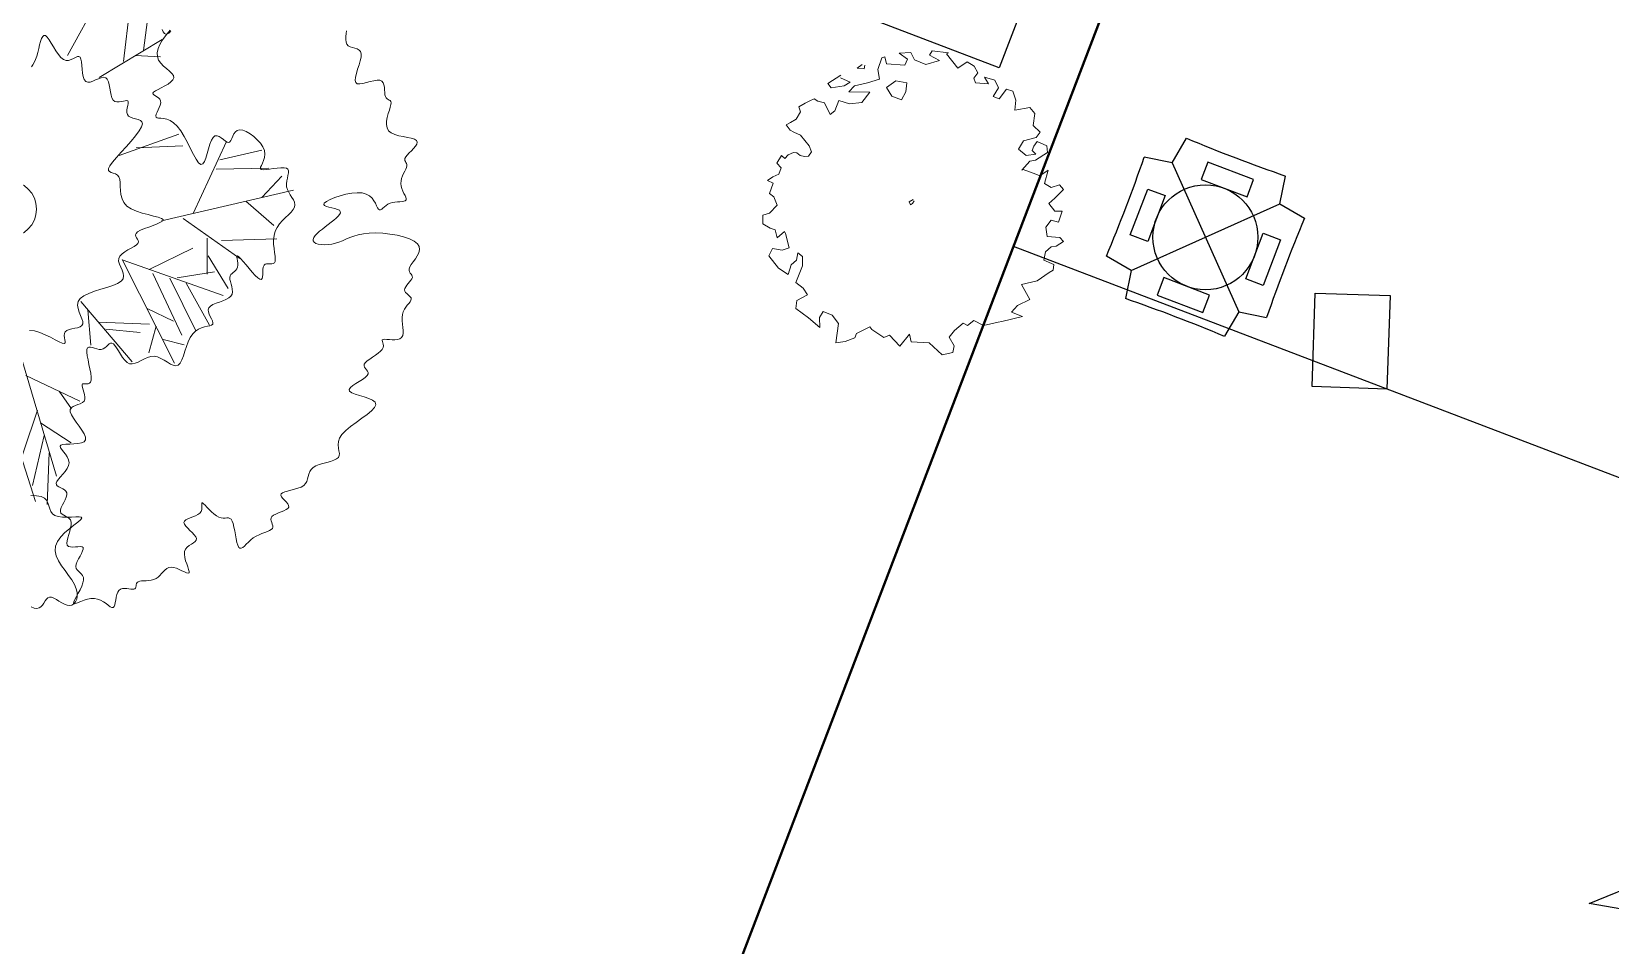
# Model space of a CAD drawing. Extents: x 2080 to 102394, y 2071 to 93424.
# Drawn here: x 77972.2 to 78464.5, y 80693.3 to 80978.1 of the extents above; entities that cross this region are included whole.
import ezdxf

# ---------------------------------------------------------------- set-up
doc = ezdxf.new("R2010")
doc.units = 0
doc.header["$LTSCALE"] = 20
doc.header["$MEASUREMENT"] = 0
doc.linetypes.add('ACAD_ISO02W100', pattern=[15, 12, -3])
doc.linetypes.add('HIDDEN', pattern=[0.375, 0.25, -0.125])
for name, color, linetype, lineweight in [('casuanut tree', 100, 'Continuous', 5), ('fence', 13, 'FENCELINE2', 40), ('Mango tree', 96, 'Continuous', 5), ('sappotta', 114, 'Continuous', 5)]:
    doc.layers.add(name, color=color, linetype=linetype, lineweight=lineweight)
doc.layers.add('correct', color=230, linetype='Continuous', plot=False)
for name, color, linetype in [('ELEC', 11, 'Continuous'), ('PLUMBING', 6, 'Continuous'), ('proposed tree', 3, 'Continuous'), ('road', 2, 'Continuous'), ('wall', 13, 'Continuous')]:
    doc.layers.add(name, color=color, linetype=linetype)
doc.linetypes.add('FENCELINE2', pattern='A,0.25,-0.1,[132,ltypeshp.shx,S=0.1,R=0,X=-0.1,Y=0],-0.1,1', length=1.45)

# ---------------------------------------------------------------- blocks, each defined once
blk = doc.blocks.new('NEEM')
at = {"layer": 'sappotta', "linetype": 'Continuous'}
for p, q in [((-0.213, 1.092), (-0.242, 1.007)), ((-0.191, 1.099), (-0.213, 1.092)), ((-0.177, 1.048), (-0.191, 1.099)), ((0.003, 1.132), (-0.083, 1.127)), ((-0.083, 1.127), (-0.023, 1.083)), ((-0.023, 1.083), (-0.043, 1.039)), ((0.03, 1.077), (0.003, 1.132)), ((0.114, 1.043), (0.03, 1.077)), ((0.216, 1.072), (0.114, 1.043)), ((0.162, 1.144), (0.142, 1.112)), ((0.142, 1.112), (0.216, 1.072)), ((0.283, 1.13), (0.162, 1.144)), ((0.267, 1.123), (0.283, 1.13)), ((0.351, 1.016), (0.267, 1.123)), ((0.421, 1.063), (0.351, 1.016)), ((0.473, 1.03), (0.421, 1.063)), ((-0.517, 0.963), (-0.614, 0.901)), ((-0.521, 0.945), (-0.521, 0.945)), ((-0.449, 0.913), (-0.521, 0.945)), ((-0.359, 1.043), (-0.396, 1.016)), ((-0.396, 1.016), (-0.345, 1.011)), ((-0.345, 1.011), (-0.34, 1.039)), ((-0.242, 1.007), (-0.23, 0.935)), ((-0.043, 1.039), (-0.177, 1.048)), ((0.472, 0.942), (0.501, 0.982)), ((0.483, 0.908), (0.472, 0.942)), ((0.501, 0.982), (0.473, 1.03)), ((0.551, 0.95), (0.581, 0.9)), ((0.627, 0.928), (0.551, 0.95)), ((-0.614, 0.901), (-0.589, 0.87)), ((-0.589, 0.87), (-0.494, 0.884)), ((-0.494, 0.884), (-0.449, 0.913)), ((-0.415, 0.884), (-0.459, 0.839)), ((-0.459, 0.839), (-0.303, 0.837)), ((-0.32, 0.906), (-0.415, 0.884)), ((-0.303, 0.837), (-0.361, 0.762)), ((-0.23, 0.935), (-0.32, 0.906)), ((-0.108, 0.922), (-0.177, 0.872)), ((-0.177, 0.872), (-0.139, 0.809)), ((-0.027, 0.908), (-0.108, 0.922)), ((-0.067, 0.78), (-0.034, 0.839)), ((-0.034, 0.839), (-0.027, 0.908)), ((0.581, 0.9), (0.483, 0.908)), ((0.616, 0.806), (0.654, 0.87)), ((0.654, 0.87), (0.627, 0.928)), ((0.715, 0.86), (0.66, 0.788)), ((0.762, 0.844), (0.715, 0.86)), ((0.783, 0.779), (0.762, 0.844)), ((-0.783, 0.757), (-0.83, 0.729)), ((-0.83, 0.729), (-0.826, 0.714)), ((-0.826, 0.714), (-0.818, 0.692)), ((-0.749, 0.774), (-0.783, 0.757)), ((-0.717, 0.789), (-0.749, 0.774)), ((-0.689, 0.772), (-0.717, 0.789)), ((-0.638, 0.758), (-0.689, 0.772)), ((-0.598, 0.672), (-0.638, 0.758)), ((-0.533, 0.776), (-0.562, 0.699)), ((-0.452, 0.75), (-0.533, 0.776)), ((-0.361, 0.762), (-0.452, 0.75)), ((-0.139, 0.809), (-0.067, 0.78)), ((0.66, 0.788), (0.616, 0.806)), ((0.776, 0.704), (0.783, 0.779)), ((0.888, 0.723), (0.776, 0.704)), ((0.924, 0.679), (0.888, 0.723)), ((-0.892, 0.613), (-0.923, 0.594)), ((-0.923, 0.594), (-0.895, 0.555)), ((-0.85, 0.638), (-0.892, 0.613)), ((-0.818, 0.692), (-0.85, 0.638)), ((-0.562, 0.699), (-0.598, 0.672)), ((0.913, 0.591), (0.924, 0.679)), ((0.964, 0.541), (0.913, 0.591)), ((-0.895, 0.555), (-0.868, 0.54)), ((-0.868, 0.54), (-0.818, 0.517)), ((-0.818, 0.517), (-0.752, 0.44)), ((0.804, 0.415), (0.84, 0.475)), ((0.84, 0.475), (0.934, 0.5)), ((0.942, 0.471), (0.917, 0.437)), ((0.934, 0.5), (0.964, 0.541)), ((1.014, 0.439), (0.942, 0.471)), ((-0.96, 0.366), (-0.994, 0.31)), ((-0.935, 0.345), (-0.96, 0.366)), ((-0.908, 0.372), (-0.935, 0.345)), ((-0.87, 0.389), (-0.908, 0.372)), ((-0.846, 0.386), (-0.87, 0.389)), ((-0.821, 0.367), (-0.846, 0.386)), ((-0.788, 0.359), (-0.821, 0.367)), ((-0.757, 0.361), (-0.788, 0.359)), ((-0.735, 0.394), (-0.757, 0.361)), ((-0.752, 0.44), (-0.735, 0.394)), ((0.86, 0.367), (0.804, 0.415)), ((0.933, 0.378), (0.86, 0.367)), ((0.917, 0.437), (0.904, 0.404)), ((0.904, 0.404), (0.933, 0.378)), ((0.93, 0.332), (1.018, 0.389)), ((1.018, 0.389), (1.014, 0.439)), ((-0.994, 0.31), (-0.961, 0.275)), ((-0.961, 0.275), (-0.978, 0.229)), ((0.829, 0.259), (0.888, 0.326)), ((0.838, 0.262), (0.829, 0.259)), ((0.931, 0.228), (0.838, 0.262)), ((0.888, 0.326), (0.93, 0.332)), ((1.025, 0.259), (0.962, 0.217)), ((0.996, 0.16), (1.025, 0.259)), ((-1.023, 0.208), (-1.062, 0.182)), ((-1.062, 0.182), (-1.02, 0.162)), ((-1.02, 0.162), (-1.049, 0.084)), ((-0.978, 0.229), (-1.023, 0.208)), ((0.962, 0.217), (0.931, 0.228)), ((1.046, 0.129), (0.996, 0.16)), ((1.109, 0.149), (1.046, 0.129)), ((1.137, 0.114), (1.109, 0.149)), ((-1.049, 0.084), (-1.017, 0.059)), ((-1.017, 0.059), (-0.991, -0.002)), ((0.02, 0.041), (-0.009, 0.024)), ((-0.009, 0.024), (0, 0)), ((0, 0), (0.014, 0.011)), ((0.014, 0.011), (0.027, 0.031)), ((1.029, 0.011), (1.074, 0.049)), ((1.074, -0.047), (1.029, 0.011)), ((1.074, 0.049), (1.137, 0.114)), ((-1.097, -0.077), (-1.098, -0.14)), ((-1.048, -0.062), (-1.097, -0.077)), ((-0.991, -0.002), (-1.048, -0.062)), ((1.007, -0.166), (1.046, -0.114)), ((1.046, -0.114), (1.1, -0.129)), ((1.129, -0.047), (1.074, -0.047)), ((1.1, -0.129), (1.129, -0.047)), ((-1.098, -0.14), (-1.044, -0.173)), ((-1.044, -0.173), (-1.007, -0.185)), ((-1.007, -0.185), (-0.992, -0.244)), ((-0.992, -0.244), (-0.937, -0.198)), ((-0.937, -0.198), (-0.93, -0.213)), ((-0.93, -0.213), (-0.902, -0.318)), ((1.016, -0.234), (1.007, -0.166)), ((1.11, -0.243), (1.016, -0.234)), ((-1.025, -0.325), (-1.052, -0.378)), ((-0.953, -0.336), (-1.025, -0.325)), ((-0.902, -0.318), (-0.953, -0.336)), ((0.992, -0.411), (1.004, -0.349)), ((1.004, -0.349), (1.045, -0.311)), ((1.045, -0.311), (1.083, -0.306)), ((1.083, -0.306), (1.137, -0.273)), ((1.137, -0.273), (1.11, -0.243)), ((-1.052, -0.378), (-0.982, -0.471)), ((-0.91, -0.516), (-0.888, -0.446)), ((-0.888, -0.446), (-0.848, -0.411)), ((-0.803, -0.452), (-0.853, -0.576)), ((-0.848, -0.411), (-0.837, -0.355)), ((-0.837, -0.355), (-0.803, -0.383)), ((-0.803, -0.383), (-0.803, -0.452)), ((1.066, -0.443), (0.992, -0.411)), ((1.061, -0.484), (1.066, -0.443)), ((-0.982, -0.471), (-0.91, -0.516)), ((-0.853, -0.576), (-0.797, -0.619)), ((0.826, -0.591), (0.943, -0.565)), ((0.943, -0.565), (1.032, -0.503)), ((1.032, -0.503), (1.061, -0.484)), ((-0.766, -0.668), (-0.844, -0.71)), ((-0.797, -0.619), (-0.766, -0.668)), ((0.797, -0.747), (0.887, -0.704)), ((0.887, -0.704), (0.826, -0.591)), ((-0.844, -0.71), (-0.852, -0.77)), ((-0.852, -0.77), (-0.758, -0.838)), ((-0.676, -0.836), (-0.649, -0.791)), ((-0.649, -0.791), (-0.582, -0.82)), ((-0.582, -0.82), (-0.534, -0.881)), ((0.751, -0.797), (0.797, -0.747)), ((0.834, -0.828), (0.751, -0.797)), ((-0.758, -0.838), (-0.675, -0.912)), ((-0.675, -0.912), (-0.676, -0.836)), ((-0.534, -0.881), (-0.554, -1.025)), ((-0.401, -0.955), (-0.302, -0.907)), ((-0.302, -0.907), (-0.286, -0.926)), ((-0.286, -0.926), (-0.197, -0.986)), ((0.287, -0.982), (0.327, -0.932)), ((0.327, -0.932), (0.391, -0.879)), ((0.391, -0.879), (0.423, -0.897)), ((0.423, -0.897), (0.47, -0.86)), ((0.47, -0.86), (0.543, -0.896)), ((0.543, -0.896), (0.652, -0.871)), ((0.652, -0.871), (0.68, -0.867)), ((0.68, -0.867), (0.834, -0.828)), ((-0.554, -1.025), (-0.486, -1.015)), ((-0.486, -1.015), (-0.413, -0.988)), ((-0.413, -0.988), (-0.401, -0.955)), ((-0.197, -0.986), (-0.157, -0.969)), ((-0.157, -0.969), (-0.078, -1.049)), ((-0.078, -1.049), (-0.006, -0.96)), ((-0.006, -0.96), (0.006, -1.017)), ((0.006, -1.017), (0.139, -1.026)), ((0.139, -1.026), (0.236, -1.115)), ((0.324, -1.046), (0.287, -0.982)), ((0.314, -1.096), (0.324, -1.046)), ((0.236, -1.115), (0.314, -1.096))]:
    blk.add_line(p, q, dxfattribs=at)
blk = doc.blocks.new('A$C0D9D42C5')
at = {"color": 3, "linetype": 'Continuous'}
for p, q in [((-42.36, -154.91), (-31, -176.78)), ((-31, -176.78), (-49.71, -165.78))]:
    blk.add_line(p, q, dxfattribs=at)
blk = doc.blocks.new('tr')
at = {"layer": 'casuanut tree'}
for p, q in [((0.2285, 0.3375), (0.4338, 0.5671)), ((0.3614, 0.2918), (0.4065, 0.4173)), ((0.4163, 0.3075), (0.4496, 0.3977)), ((0.2928, 0.2663), (0.4673, 0.3232)), ((0.3928, 0.2996), (0.4535, 0.282)), ((0.298, 0.0656), (0.455, 0.0838)), ((0.3433, 0.0747), (0.458, 0.0536)), ((0.445, -0.1163), (0.5666, 0.0392)), ((0.526, -0.0217), (0.6544, -0.0487)), ((0.5395, -0.0014), (0.6476, -0.0014)), ((0.6206, -0.1163), (0.6814, -0.0758)), ((0.3639, -0.1163), (0.7017, -0.1163)), ((0.5801, -0.1163), (0.6341, -0.1907)), ((0.4179, -0.1231), (0.5328, -0.2516)), ((0.2467, -0.1881), (0.3161, -0.4691)), ((0.249, -0.1907), (0.472, -0.3327)), ((0.4652, -0.1839), (0.445, -0.2718)), ((0.307, -0.2274), (0.4248, -0.2002)), ((0.458, -0.2274), (0.4882, -0.318)), ((0.499, -0.1975), (0.6341, -0.2245)), ((0.1229, -0.2667), (0.2134, -0.4419)), ((0.3131, -0.2395), (0.3493, -0.4056)), ((0.3523, -0.2606), (0.3855, -0.4026)), ((0.3704, -0.2637), (0.464, -0.2697)), ((0.135, -0.2908), (0.1229, -0.3785)), ((0.3885, -0.2818), (0.4218, -0.3966)), ((-0.0552, -0.3331), (-0.0341, -0.6775)), ((0.1531, -0.3271), (0.2768, -0.3603)), ((0.1682, -0.3482), (0.2497, -0.3754)), ((0.2799, -0.3211), (0.3372, -0.3664)), ((0.2919, -0.3694), (0.2587, -0.4298)), ((-0.0526, -0.416), (0.0645, -0.5084)), ((0.301, -0.4056), (0.3493, -0.4298)), ((0.0195, -0.4723), (0.0397, -0.5219)), ((-0.0436, -0.5061), (-0.1585, -0.6932)), ((-0.1179, -0.5039), (-0.0999, -0.727)), ((-0.0432, -0.5386), (0.0202, -0.605)), ((-0.0413, -0.5715), (-0.0976, -0.6865))]:
    blk.add_line(p, q, dxfattribs=at)
at = {"layer": 'casuanut tree', "color": 2}
blk.add_line((-0.0391, -0.6166), (-0.0729, -0.7406), dxfattribs=at)
at = {"layer": 'casuanut tree'}
for points in [[(0.4731, 0.3477), (0.4744, 0.3412), (0.4765, 0.3367), (0.4795, 0.3344), (0.4831, 0.3342), (0.4868, 0.3353), (0.4903, 0.3372), (0.493, 0.3393)], [(0.4922, 0.3412), (0.4877, 0.3385), (0.4814, 0.3339), (0.474, 0.3279), (0.4662, 0.3206), (0.4588, 0.3123), (0.4525, 0.3034), (0.448, 0.2942), (0.4461, 0.2848), (0.4472, 0.2756), (0.4506, 0.2668), (0.4557, 0.2582), (0.4614, 0.2502), (0.467, 0.2426), (0.4716, 0.2357), (0.4743, 0.2294), (0.4742, 0.224), (0.4709, 0.2193), (0.4648, 0.2154), (0.4568, 0.212), (0.4476, 0.2092), (0.4382, 0.2067), (0.4294, 0.2045), (0.422, 0.2024), (0.4168, 0.2003), (0.4144, 0.1981), (0.4145, 0.1958), (0.4163, 0.1933), (0.4192, 0.1904), (0.4226, 0.1873), (0.4258, 0.1838), (0.4282, 0.1799), (0.4292, 0.1755), (0.4282, 0.1706), (0.4257, 0.1654), (0.4222, 0.1601), (0.4182, 0.1548), (0.4144, 0.1498), (0.4111, 0.1452), (0.4092, 0.1414), (0.4089, 0.1383), (0.4109, 0.1362), (0.4147, 0.1346), (0.4201, 0.133), (0.4265, 0.1307), (0.4337, 0.1273), (0.4411, 0.1222), (0.4484, 0.1148), (0.4551, 0.1045), (0.461, 0.0912), (0.4661, 0.0756), (0.4706, 0.0589), (0.4748, 0.0423), (0.4787, 0.0268), (0.4826, 0.0136), (0.4867, 0.0038), (0.4911, -0.0014), (0.496, -0.0013), (0.5013, 0.0033), (0.507, 0.0112), (0.5128, 0.0211), (0.5187, 0.0319), (0.5247, 0.0423), (0.5305, 0.0512), (0.5362, 0.0572), (0.5415, 0.0596), (0.5465, 0.0588), (0.5513, 0.0557), (0.5557, 0.0511), (0.5599, 0.046), (0.5639, 0.0412), (0.5676, 0.0375), (0.5711, 0.0358), (0.5744, 0.0367), (0.5776, 0.0397), (0.581, 0.044), (0.5846, 0.049), (0.5886, 0.0539), (0.5932, 0.058), (0.5986, 0.0604), (0.6048, 0.0606), (0.612, 0.0579), (0.6199, 0.0526), (0.6278, 0.0453), (0.6354, 0.0365), (0.6422, 0.0267), (0.6478, 0.0164), (0.6516, 0.0061), (0.6533, -0.0037), (0.6525, -0.0124), (0.6498, -0.0202), (0.646, -0.027), (0.6417, -0.0328), (0.6378, -0.0378), (0.6349, -0.0418), (0.6338, -0.0451), (0.6352, -0.0476), (0.6397, -0.0494), (0.6467, -0.0506), (0.6553, -0.0516), (0.6649, -0.0524), (0.6747, -0.0533), (0.6839, -0.0546), (0.6916, -0.0563), (0.6972, -0.0589), (0.7, -0.0623), (0.7005, -0.0665), (0.6992, -0.0715), (0.6967, -0.0772), (0.6937, -0.0833), (0.6907, -0.0899), (0.6883, -0.0968), (0.687, -0.1039), (0.6874, -0.1112), (0.6891, -0.1184), (0.6914, -0.1256), (0.6939, -0.1327), (0.6961, -0.1395), (0.6973, -0.1461), (0.6971, -0.1523), (0.6949, -0.158), (0.6904, -0.1633), (0.6838, -0.1683), (0.6759, -0.1732), (0.6671, -0.1783), (0.6579, -0.1838), (0.649, -0.19), (0.6409, -0.1971), (0.6341, -0.2054), (0.6291, -0.2148), (0.6256, -0.2252), (0.6233, -0.236), (0.6219, -0.2466), (0.6209, -0.2567), (0.62, -0.2657), (0.6189, -0.2732), (0.6172, -0.2786), (0.6147, -0.2817), (0.6114, -0.2828), (0.6076, -0.2825), (0.6034, -0.2816), (0.5992, -0.2804), (0.5951, -0.2797), (0.5912, -0.28), (0.588, -0.282), (0.5853, -0.2859), (0.5832, -0.2913), (0.5815, -0.2975), (0.5798, -0.3037), (0.578, -0.3091), (0.5759, -0.313), (0.5733, -0.3148), (0.5699, -0.3135), (0.5657, -0.3089), (0.5608, -0.3014), (0.5555, -0.292), (0.55, -0.2816), (0.5446, -0.271), (0.5395, -0.2611), (0.5351, -0.2528), (0.5317, -0.247), (0.5292, -0.2444), (0.5277, -0.2446), (0.5268, -0.247), (0.5263, -0.251), (0.5259, -0.2561), (0.5253, -0.2616), (0.5243, -0.2671), (0.5226, -0.2718), (0.5201, -0.2755), (0.5169, -0.2782), (0.5132, -0.2802), (0.5094, -0.282), (0.5057, -0.2837), (0.5024, -0.2858), (0.4997, -0.2885), (0.4979, -0.2921), (0.4971, -0.2969), (0.4971, -0.3027), (0.4975, -0.309), (0.4977, -0.3156), (0.4975, -0.3222), (0.4965, -0.3284), (0.4941, -0.3339), (0.49, -0.3383), (0.484, -0.3415), (0.4764, -0.3436), (0.4678, -0.3451), (0.4589, -0.3462), (0.4501, -0.3473), (0.442, -0.3488), (0.4352, -0.3509), (0.4303, -0.3541), (0.4276, -0.3585), (0.4268, -0.3639), (0.4274, -0.37), (0.4286, -0.3762), (0.4301, -0.3823), (0.4313, -0.3879), (0.4315, -0.3925), (0.4303, -0.3958), (0.4273, -0.3976), (0.4225, -0.3982), (0.4164, -0.3982), (0.4092, -0.3982), (0.4013, -0.3986), (0.393, -0.4001), (0.3845, -0.4031), (0.3763, -0.4082), (0.3685, -0.4157), (0.3612, -0.4251), (0.3543, -0.4355), (0.3477, -0.4462), (0.3414, -0.4564), (0.3353, -0.4652), (0.3293, -0.472), (0.3234, -0.4758), (0.3174, -0.4762), (0.3114, -0.4737), (0.3053, -0.469), (0.299, -0.463), (0.2924, -0.4564), (0.2855, -0.45), (0.2782, -0.4445), (0.2704, -0.4409), (0.2622, -0.4395), (0.2536, -0.44), (0.2449, -0.4417), (0.2362, -0.444), (0.2278, -0.4461), (0.2199, -0.4475), (0.2127, -0.4475), (0.2063, -0.4454), (0.2008, -0.4407), (0.1963, -0.434), (0.1925, -0.4259), (0.1892, -0.4171), (0.1863, -0.4082), (0.1836, -0.3999), (0.1809, -0.3929), (0.1781, -0.3879), (0.175, -0.3853), (0.1716, -0.3848), (0.1679, -0.3859), (0.1639, -0.3879), (0.1596, -0.3903), (0.1551, -0.3927), (0.1504, -0.3943), (0.1455, -0.3947), (0.1403, -0.3934), (0.1351, -0.3911), (0.13, -0.3881), (0.125, -0.3852), (0.1205, -0.383), (0.1165, -0.3821), (0.1131, -0.3832), (0.1105, -0.3868), (0.1089, -0.3933), (0.1079, -0.4022), (0.1074, -0.4128), (0.1072, -0.4242), (0.1069, -0.4358), (0.1064, -0.4467), (0.1055, -0.4561), (0.1038, -0.4634), (0.1013, -0.4679), (0.098, -0.4701), (0.0944, -0.4706), (0.0906, -0.47), (0.0869, -0.4689), (0.0835, -0.468), (0.0808, -0.4678), (0.079, -0.469), (0.0783, -0.4721), (0.0783, -0.4767), (0.0788, -0.4823), (0.0793, -0.4886), (0.0795, -0.4951), (0.079, -0.5012), (0.0775, -0.5066), (0.0745, -0.5107), (0.0699, -0.5134), (0.0641, -0.5148), (0.0576, -0.5156), (0.051, -0.5164), (0.0449, -0.5175), (0.0398, -0.5196), (0.0364, -0.5232), (0.0351, -0.5288), (0.0364, -0.5367), (0.0396, -0.5464), (0.044, -0.5574), (0.0488, -0.5688), (0.0532, -0.5799), (0.0565, -0.5902), (0.0578, -0.5989), (0.0565, -0.6054), (0.0519, -0.6091), (0.0448, -0.6104), (0.0358, -0.6101), (0.0258, -0.6086), (0.0158, -0.6067), (0.0065, -0.6049), (-0.0013, -0.6039), (-0.0066, -0.6043), (-0.0088, -0.6065), (-0.0086, -0.6104), (-0.0066, -0.6157), (-0.0036, -0.622), (-0.0003, -0.6291), (0.0025, -0.6366), (0.004, -0.6442), (0.0036, -0.6516), (0.0006, -0.6585), (-0.0044, -0.6649), (-0.0107, -0.6709), (-0.0178, -0.6764), (-0.0249, -0.6814), (-0.0313, -0.6861), (-0.0363, -0.6904), (-0.0392, -0.6944), (-0.0396, -0.6981), (-0.0379, -0.7015), (-0.0348, -0.7049), (-0.0308, -0.7082), (-0.0265, -0.7117), (-0.0227, -0.7153), (-0.02, -0.7193), (-0.0189, -0.7237), (-0.02, -0.7286), (-0.0228, -0.7339), (-0.0268, -0.7394), (-0.0315, -0.745), (-0.0361, -0.7505), (-0.0403, -0.7559), (-0.0434, -0.7609), (-0.0448, -0.7654), (-0.0442, -0.7693), (-0.042, -0.7729), (-0.0386, -0.7762), (-0.0347, -0.7795), (-0.0308, -0.783), (-0.0274, -0.7869), (-0.0252, -0.7915), (-0.0246, -0.7969), (-0.026, -0.8033), (-0.029, -0.8105), (-0.0331, -0.818), (-0.0375, -0.8257), (-0.0417, -0.8331), (-0.0451, -0.84), (-0.0471, -0.8461), (-0.0471, -0.851), (-0.0446, -0.8546), (-0.0402, -0.857), (-0.0344, -0.8585), (-0.0281, -0.8596), (-0.0218, -0.8606), (-0.0162, -0.8616), (-0.012, -0.8632), (-0.0099, -0.8657), (-0.0104, -0.8692), (-0.0129, -0.8736), (-0.017, -0.8788), (-0.0219, -0.8844), (-0.0271, -0.8903), (-0.0319, -0.8963), (-0.0358, -0.902), (-0.0381, -0.9074), (-0.0383, -0.9122), (-0.037, -0.9165), (-0.0345, -0.9206), (-0.0316, -0.9247), (-0.0288, -0.9289), (-0.0267, -0.9335), (-0.0258, -0.9387), (-0.0268, -0.9446), (-0.03, -0.9513), (-0.035, -0.9587), (-0.041, -0.9662), (-0.0475, -0.9737), (-0.0537, -0.9807), (-0.059, -0.9869), (-0.0626, -0.9918), (-0.064, -0.9953), (-0.0626, -0.9969), (-0.0587, -0.9972), (-0.0529, -0.9965), (-0.0455, -0.9953), (-0.0372, -0.9941), (-0.0283, -0.9934), (-0.0195, -0.9936), (-0.0111, -0.9953), (-0.0035, -0.9987), (0.0032, -1.0034), (0.0091, -1.0089), (0.0143, -1.0146), (0.0188, -1.0199), (0.0228, -1.0243), (0.0264, -1.0271), (0.0295, -1.0279), (0.0323, -1.0263), (0.0349, -1.0226), (0.0375, -1.0174), (0.04, -1.0113), (0.0428, -1.0049), (0.0458, -0.9988), (0.0492, -0.9935), (0.0531, -0.9896), (0.0576, -0.9876), (0.0626, -0.9872), (0.0678, -0.9879), (0.073, -0.9895), (0.078, -0.9914), (0.0827, -0.9933), (0.0869, -0.9947), (0.0903, -0.9953), (0.0928, -0.9947), (0.0946, -0.9931), (0.096, -0.9909), (0.0972, -0.9882), (0.0984, -0.9855), (0.0999, -0.9829), (0.102, -0.9808), (0.1049, -0.9795), (0.1088, -0.9791), (0.1135, -0.9795), (0.119, -0.9804), (0.1249, -0.9815), (0.1312, -0.9824), (0.1375, -0.983), (0.1439, -0.9829), (0.15, -0.9817), (0.1557, -0.9795), (0.1611, -0.9764), (0.1663, -0.9728), (0.1714, -0.9692), (0.1764, -0.966), (0.1816, -0.9635), (0.187, -0.9623), (0.1927, -0.9626), (0.1988, -0.9648), (0.2051, -0.9683), (0.2113, -0.9728), (0.2172, -0.9774), (0.2226, -0.9816), (0.2273, -0.9849), (0.2309, -0.9867), (0.2333, -0.9863), (0.2343, -0.9833), (0.2342, -0.9781), (0.2335, -0.9713), (0.2326, -0.9634), (0.2318, -0.955), (0.2315, -0.9466), (0.2323, -0.9388), (0.2344, -0.9322), (0.2382, -0.927), (0.2432, -0.9232), (0.249, -0.9204), (0.255, -0.9181), (0.2606, -0.916), (0.2654, -0.9138), (0.2689, -0.911), (0.2704, -0.9074), (0.2697, -0.9026), (0.2673, -0.8968), (0.2636, -0.8905), (0.2593, -0.8839), (0.2551, -0.8773), (0.2516, -0.8711), (0.2494, -0.8656), (0.249, -0.8612), (0.2511, -0.858), (0.2551, -0.8559), (0.2607, -0.8545), (0.2672, -0.8536), (0.2742, -0.8527), (0.2812, -0.8517), (0.2876, -0.8501), (0.293, -0.8477), (0.2969, -0.8442), (0.2995, -0.84), (0.3011, -0.8355), (0.3021, -0.8312), (0.3027, -0.8274), (0.3032, -0.8247), (0.304, -0.8234), (0.3053, -0.824), (0.3074, -0.8268), (0.3103, -0.8313), (0.3137, -0.8372), (0.3177, -0.8438), (0.3221, -0.8508), (0.3269, -0.8574), (0.3318, -0.8633), (0.3369, -0.8679), (0.3419, -0.8709), (0.3468, -0.8726), (0.3515, -0.8736), (0.3559, -0.8743), (0.3597, -0.8752), (0.363, -0.877), (0.3655, -0.88), (0.3673, -0.8848), (0.3681, -0.8918), (0.3682, -0.9005), (0.3679, -0.9102), (0.3674, -0.9203), (0.3669, -0.9303), (0.3668, -0.9393), (0.3672, -0.947), (0.3684, -0.9524), (0.3706, -0.9554), (0.3738, -0.956), (0.3779, -0.9548), (0.3827, -0.9523), (0.3884, -0.9489), (0.3947, -0.945), (0.4016, -0.9412), (0.4089, -0.9378), (0.4167, -0.9353), (0.4246, -0.9335), (0.4324, -0.9322), (0.4399, -0.9312), (0.4467, -0.9302), (0.4526, -0.9291), (0.4574, -0.9276), (0.4607, -0.9254), (0.4625, -0.9225), (0.463, -0.9189), (0.4628, -0.9149), (0.4623, -0.9108), (0.4619, -0.9066), (0.4621, -0.9026), (0.4635, -0.899), (0.4664, -0.8961), (0.4711, -0.894), (0.4772, -0.8924), (0.4842, -0.8912), (0.4915, -0.8902), (0.4986, -0.889), (0.5048, -0.8875), (0.5097, -0.8855), (0.5125, -0.8826), (0.513, -0.8787), (0.5117, -0.8741), (0.5092, -0.869), (0.506, -0.8637), (0.503, -0.8585), (0.5008, -0.8537), (0.5, -0.8496), (0.5013, -0.8465), (0.5051, -0.8446), (0.5111, -0.8435), (0.5187, -0.8431), (0.5273, -0.843), (0.5364, -0.8428), (0.5454, -0.8422), (0.5538, -0.841), (0.5609, -0.8386), (0.5664, -0.8351), (0.5706, -0.8304), (0.5739, -0.8251), (0.5768, -0.8195), (0.5798, -0.8138), (0.5833, -0.8085), (0.5877, -0.8039), (0.5936, -0.8003), (0.6012, -0.798), (0.6102, -0.7967), (0.6199, -0.796), (0.6299, -0.7957), (0.6396, -0.7953), (0.6484, -0.7945), (0.6557, -0.7929), (0.6611, -0.7902), (0.6642, -0.7861), (0.6656, -0.7808), (0.666, -0.7745), (0.6663, -0.7674), (0.6674, -0.7597), (0.6698, -0.7518), (0.6746, -0.7439), (0.6825, -0.7361), (0.694, -0.7287), (0.7081, -0.7216), (0.7238, -0.7149), (0.7397, -0.7083), (0.7546, -0.702), (0.7674, -0.6957), (0.7768, -0.6894), (0.7816, -0.6831), (0.781, -0.6768), (0.776, -0.6704), (0.7678, -0.664), (0.7577, -0.6578), (0.7471, -0.6518), (0.7373, -0.6461), (0.7296, -0.6407), (0.7253, -0.6358), (0.7254, -0.6314), (0.7293, -0.6274), (0.736, -0.6238), (0.7445, -0.6205), (0.7538, -0.6172), (0.763, -0.6141), (0.7711, -0.6109), (0.7771, -0.6076), (0.7803, -0.6042), (0.7812, -0.6005), (0.7804, -0.5968), (0.7787, -0.593), (0.7766, -0.5892), (0.7751, -0.5855), (0.7746, -0.5818), (0.776, -0.5783), (0.7797, -0.5751), (0.7853, -0.5719), (0.7924, -0.5689), (0.8002, -0.5658), (0.8082, -0.5627), (0.8159, -0.5595), (0.8226, -0.5561), (0.8278, -0.5524), (0.831, -0.5485), (0.8327, -0.5444), (0.8331, -0.5405), (0.833, -0.5368), (0.8327, -0.5336), (0.8327, -0.531), (0.8335, -0.5294), (0.8357, -0.5288), (0.8394, -0.5293), (0.8446, -0.5307), (0.8508, -0.5326), (0.8575, -0.5345), (0.8644, -0.5361), (0.871, -0.5368), (0.8769, -0.5364), (0.8818, -0.5344), (0.8854, -0.5305), (0.8878, -0.525), (0.8893, -0.5182), (0.8904, -0.5106), (0.8913, -0.5025), (0.8924, -0.4943), (0.894, -0.4864), (0.8965, -0.4792), (0.8999, -0.4729), (0.9042, -0.4676), (0.909, -0.463), (0.9138, -0.459), (0.9183, -0.4556), (0.9223, -0.4524), (0.9252, -0.4494), (0.9269, -0.4465), (0.9269, -0.4435), (0.9257, -0.4404), (0.9237, -0.4372), (0.9212, -0.434), (0.9188, -0.4307), (0.9167, -0.4273), (0.9155, -0.424), (0.9156, -0.4206), (0.9172, -0.4172), (0.9201, -0.4138), (0.9239, -0.4105), (0.9281, -0.4072), (0.9324, -0.404), (0.9363, -0.4008), (0.9395, -0.3977), (0.9415, -0.3947), (0.9421, -0.3917), (0.9415, -0.3889), (0.9403, -0.3859), (0.939, -0.3828), (0.9379, -0.3795), (0.9377, -0.376), (0.9387, -0.372), (0.9415, -0.3676), (0.9463, -0.3627), (0.9524, -0.3573), (0.9592, -0.3514), (0.9657, -0.3451), (0.9712, -0.3383), (0.9748, -0.3312), (0.9756, -0.3237), (0.973, -0.3158), (0.9663, -0.3076), (0.9561, -0.2994), (0.943, -0.2914), (0.9279, -0.2838), (0.9114, -0.2769), (0.8943, -0.2709), (0.8775, -0.2662), (0.8616, -0.2628), (0.8472, -0.2611), (0.8342, -0.2607), (0.8225, -0.2613), (0.8117, -0.2627), (0.8017, -0.2644), (0.7922, -0.2662), (0.783, -0.2676), (0.7737, -0.2685), (0.7644, -0.2684), (0.7552, -0.2675), (0.7464, -0.2659), (0.7384, -0.2637), (0.7315, -0.2609), (0.7261, -0.2577), (0.7224, -0.2542), (0.7208, -0.2504), (0.7216, -0.2466), (0.7244, -0.2426), (0.729, -0.2387), (0.735, -0.2347), (0.7422, -0.2306), (0.7501, -0.2267), (0.7585, -0.2227), (0.767, -0.2189), (0.7753, -0.2151), (0.783, -0.2115), (0.79, -0.2079), (0.7958, -0.2044), (0.8002, -0.2009), (0.8029, -0.1975), (0.8036, -0.1941), (0.8019, -0.1907), (0.7978, -0.1873), (0.7919, -0.184), (0.7851, -0.1806), (0.7784, -0.1773), (0.7725, -0.1741), (0.7685, -0.1709), (0.7671, -0.1678), (0.7692, -0.1648), (0.7755, -0.1619), (0.7853, -0.1593), (0.7978, -0.1573), (0.8119, -0.1559), (0.8268, -0.1554), (0.8416, -0.1561), (0.8554, -0.158), (0.8672, -0.1614), (0.8764, -0.1664), (0.8832, -0.1726), (0.888, -0.1796), (0.8913, -0.1869), (0.8934, -0.194), (0.8949, -0.2005), (0.8961, -0.206), (0.8976, -0.2099), (0.8996, -0.2119), (0.9022, -0.2123), (0.9054, -0.2114), (0.9091, -0.2097), (0.9134, -0.2075), (0.9182, -0.2053), (0.9234, -0.2033), (0.9291, -0.202), (0.9352, -0.2016), (0.9415, -0.202), (0.9477, -0.2028), (0.9536, -0.2038), (0.959, -0.2046), (0.9636, -0.205), (0.9673, -0.2046), (0.9697, -0.2031), (0.9707, -0.2003), (0.9706, -0.1964), (0.9697, -0.1915), (0.9684, -0.1859), (0.967, -0.1798), (0.966, -0.1733), (0.9656, -0.1667), (0.9663, -0.1603), (0.9682, -0.1541), (0.9711, -0.1483), (0.9747, -0.1428), (0.9787, -0.1376), (0.9826, -0.1328), (0.9862, -0.1284), (0.9892, -0.1244), (0.991, -0.1208), (0.9917, -0.1177), (0.9914, -0.1148), (0.9906, -0.1121), (0.9896, -0.1096), (0.989, -0.107), (0.9891, -0.1044), (0.9904, -0.1015), (0.9933, -0.0983), (0.998, -0.0947), (1.004, -0.0908), (1.0106, -0.0866), (1.0171, -0.0822), (1.0228, -0.0778), (1.027, -0.0733), (1.0291, -0.0688), (1.0282, -0.0645), (1.024, -0.0604), (1.0171, -0.0563), (1.0083, -0.0521), (0.9985, -0.0477), (0.9885, -0.043), (0.9793, -0.0377), (0.9716, -0.0318), (0.9663, -0.0251), (0.964, -0.0175), (0.9644, -0.0092), (0.9667, -0.0006), (0.9705, 0.008), (0.975, 0.0164), (0.9796, 0.0242), (0.9836, 0.0312), (0.9865, 0.0369), (0.9878, 0.0413), (0.9877, 0.0446), (0.9865, 0.047), (0.9846, 0.049), (0.9824, 0.0509), (0.9802, 0.0531), (0.9785, 0.0558), (0.9775, 0.0595), (0.9776, 0.0642), (0.9784, 0.0699), (0.9795, 0.0762), (0.9803, 0.0826), (0.9806, 0.0887), (0.9798, 0.0943), (0.9774, 0.099), (0.973, 0.1023), (0.9664, 0.104), (0.9582, 0.1046), (0.9489, 0.1045), (0.9394, 0.1041), (0.9304, 0.104), (0.9225, 0.1046), (0.9166, 0.1065), (0.9134, 0.1102), (0.9132, 0.1158), (0.9157, 0.1232), (0.92, 0.1319), (0.9255, 0.1413), (0.9312, 0.151), (0.9365, 0.1604), (0.9405, 0.1691), (0.9426, 0.1766), (0.9422, 0.1826), (0.9396, 0.1873), (0.9355, 0.191), (0.9305, 0.1941), (0.9252, 0.197), (0.9201, 0.2001), (0.916, 0.2037), (0.9134, 0.2082), (0.9126, 0.2138), (0.9135, 0.2203), (0.9154, 0.2273), (0.9177, 0.2344), (0.92, 0.2411)], [(-0.1692, -0.9805), (-0.1625, -0.9849), (-0.1563, -0.9874), (-0.1507, -0.9874), (-0.1456, -0.9855), (-0.1409, -0.9822), (-0.1365, -0.9781), (-0.1322, -0.9739), (-0.128, -0.9703), (-0.1237, -0.9678), (-0.1191, -0.9671), (-0.1143, -0.9686), (-0.1093, -0.972), (-0.104, -0.9767), (-0.0985, -0.982), (-0.0928, -0.9875), (-0.087, -0.9925), (-0.0811, -0.9964), (-0.0752, -0.9986), (-0.0694, -0.9988), (-0.0638, -0.9969), (-0.0587, -0.9931), (-0.0545, -0.9875), (-0.0515, -0.9803), (-0.0497, -0.9716), (-0.0497, -0.9615), (-0.0516, -0.9502), (-0.0555, -0.9379), (-0.0608, -0.9248), (-0.0667, -0.9113), (-0.0724, -0.8975), (-0.077, -0.8839), (-0.0798, -0.8706), (-0.0798, -0.8581), (-0.0764, -0.8465), (-0.0689, -0.8362), (-0.0583, -0.827), (-0.0458, -0.819), (-0.0326, -0.812), (-0.0198, -0.8061), (-0.0087, -0.801), (-0.0005, -0.7969), (0.0036, -0.7936), (0.0028, -0.7909), (-0.0022, -0.7888), (-0.0103, -0.7869), (-0.0205, -0.785), (-0.0317, -0.7828), (-0.0428, -0.7801), (-0.0528, -0.7766), (-0.0606, -0.7722), (-0.0654, -0.7665), (-0.0679, -0.7599), (-0.0689, -0.7527), (-0.0693, -0.7451), (-0.0701, -0.7376), (-0.072, -0.7303), (-0.0761, -0.7237), (-0.0831, -0.7181), (-0.0938, -0.7136), (-0.1072, -0.7099)], [(-0.018, -0.3084), (-0.0062, -0.3125), (0.0058, -0.3192), (0.0177, -0.3276), (0.0289, -0.3366), (0.039, -0.3453), (0.0476, -0.3526), (0.0543, -0.3575), (0.0586, -0.3593), (0.0611, -0.3583), (0.0623, -0.3553), (0.0627, -0.3509), (0.0629, -0.3456), (0.0634, -0.3402), (0.0649, -0.3353), (0.0678, -0.3316), (0.0725, -0.3294), (0.0786, -0.3286), (0.0857, -0.3285), (0.0931, -0.3287), (0.1003, -0.3288), (0.1067, -0.3281), (0.1118, -0.3262), (0.1151, -0.3225), (0.1161, -0.3169), (0.1155, -0.3095), (0.1141, -0.301), (0.1127, -0.2918), (0.112, -0.2826), (0.113, -0.2737), (0.1164, -0.2659), (0.1229, -0.2594), (0.1332, -0.2549), (0.1465, -0.2519), (0.1617, -0.2499), (0.178, -0.2486), (0.1941, -0.2474), (0.2092, -0.246), (0.2222, -0.2437), (0.2322, -0.2403), (0.2383, -0.2353), (0.2411, -0.2289), (0.2416, -0.2217), (0.2406, -0.2138), (0.2389, -0.2057), (0.2375, -0.1978), (0.2372, -0.1904), (0.2389, -0.1839), (0.2432, -0.1786), (0.2496, -0.1744), (0.2575, -0.1709), (0.2661, -0.168), (0.2747, -0.1655), (0.2828, -0.1632), (0.2894, -0.1608), (0.2941, -0.158), (0.2962, -0.1548), (0.2964, -0.1513), (0.2954, -0.1474), (0.2939, -0.1435), (0.2929, -0.1397), (0.293, -0.136), (0.295, -0.1327), (0.2997, -0.1299), (0.3076, -0.1276), (0.3179, -0.1258), (0.3295, -0.1243), (0.3412, -0.1228), (0.3521, -0.1213), (0.361, -0.1194), (0.3668, -0.1171), (0.3684, -0.1141), (0.3651, -0.1103), (0.3576, -0.1056), (0.3472, -0.1002), (0.3348, -0.0939), (0.3216, -0.0869), (0.3087, -0.0791), (0.2973, -0.0705), (0.2884, -0.0611), (0.283, -0.0511), (0.2805, -0.0406), (0.2802, -0.03), (0.2813, -0.0196), (0.2831, -0.0096), (0.2848, -0.0004), (0.2857, 0.0077), (0.2851, 0.0144), (0.2824, 0.0195), (0.2782, 0.0234), (0.2734, 0.0265), (0.2687, 0.0293), (0.2652, 0.0322), (0.2635, 0.0356), (0.2646, 0.04), (0.2693, 0.0459), (0.2781, 0.0536), (0.2902, 0.0627), (0.3044, 0.0727), (0.3197, 0.0834), (0.3349, 0.0941), (0.3488, 0.1046), (0.3603, 0.1142), (0.3684, 0.1226), (0.3721, 0.1294), (0.3721, 0.1348), (0.3692, 0.1392), (0.3643, 0.1428), (0.3583, 0.1461), (0.3521, 0.1492), (0.3465, 0.1525), (0.3425, 0.1564), (0.3407, 0.161), (0.3407, 0.1661), (0.3421, 0.1716), (0.3442, 0.1771), (0.3465, 0.1823), (0.3485, 0.1869), (0.3496, 0.1908), (0.3493, 0.1935), (0.3471, 0.195), (0.3433, 0.1956), (0.3385, 0.1957), (0.3331, 0.1957), (0.3275, 0.196), (0.3222, 0.1972), (0.3176, 0.1996), (0.3143, 0.2037), (0.3126, 0.2097), (0.312, 0.2173), (0.3123, 0.2258), (0.3128, 0.2347), (0.3132, 0.2433), (0.3129, 0.2512), (0.3116, 0.2577), (0.3087, 0.2623), (0.304, 0.2645), (0.2978, 0.2649), (0.2906, 0.264), (0.283, 0.2626), (0.2754, 0.2612), (0.2683, 0.2607), (0.2624, 0.2616), (0.258, 0.2645), (0.2556, 0.27), (0.2549, 0.2775), (0.2553, 0.2864), (0.2564, 0.2959), (0.2577, 0.3054), (0.2587, 0.3141), (0.259, 0.3214), (0.258, 0.3265), (0.2556, 0.329), (0.2517, 0.3294), (0.2467, 0.3285), (0.241, 0.3269), (0.2348, 0.3256), (0.2284, 0.3251), (0.2222, 0.3263), (0.2164, 0.3299), (0.2112, 0.3364), (0.2067, 0.3452), (0.2027, 0.3555), (0.1991, 0.3664), (0.1957, 0.377), (0.1925, 0.3865), (0.1893, 0.394), (0.186, 0.3986), (0.1825, 0.3998), (0.1788, 0.3979), (0.175, 0.3935), (0.1709, 0.3871), (0.1667, 0.3793), (0.1624, 0.3707), (0.1579, 0.362), (0.1533, 0.3536), (0.1486, 0.346), (0.1439, 0.3396), (0.1391, 0.3343), (0.1343, 0.3305)]]:
    blk.add_lwpolyline(points, dxfattribs=at)
at = {"layer": 'casuanut tree', "linetype": 'Continuous'}
blk.add_circle((-0.0014, -0.0017), 0.0703, dxfattribs=at)
blk = doc.blocks.new('tiffany')
at = {"layer": 'PLUMBING'}
for points in [[(-9.67, 0.85), (-7.91, 0.85, -0.414214), (-7.79, 0.73), (-7.79, 0.7, -0.414214), (-7.91, 0.58), (-9.67, 0.58, -0.414214), (-9.79, 0.7), (-9.79, 0.73, -0.414214)], [(-9.67, 0.38), (-7.91, 0.38, -0.414214), (-7.79, 0.26), (-7.79, 0.22, -0.414214), (-7.91, 0.1), (-9.67, 0.1, -0.414214), (-9.79, 0.22), (-9.79, 0.26, -0.414214)], [(9.67, 0.85), (7.91, 0.85, 0.414214), (7.79, 0.73), (7.79, 0.7, 0.414214), (7.91, 0.58), (9.67, 0.58, 0.414214), (9.79, 0.7), (9.79, 0.73, 0.414214)], [(9.67, 0.38), (7.91, 0.38, 0.414214), (7.79, 0.26), (7.79, 0.22, 0.414214), (7.91, 0.1), (9.67, 0.1, 0.414214), (9.79, 0.22), (9.79, 0.26, 0.414214)], [(-9.67, -0.38), (-7.91, -0.38, 0.414214), (-7.79, -0.26), (-7.79, -0.22, 0.414214), (-7.91, -0.1), (-9.67, -0.1, 0.414214), (-9.79, -0.22), (-9.79, -0.26, 0.414214)], [(-9.67, -0.85), (-7.91, -0.85, 0.414214), (-7.79, -0.73), (-7.79, -0.7, 0.414214), (-7.91, -0.58), (-9.67, -0.58, 0.414214), (-9.79, -0.7), (-9.79, -0.73, 0.414214)], [(9.67, -0.38), (7.91, -0.38, -0.414214), (7.79, -0.26), (7.79, -0.22, -0.414214), (7.91, -0.1), (9.67, -0.1, -0.414214), (9.79, -0.22), (9.79, -0.26, -0.414214)], [(9.67, -0.85), (7.91, -0.85, -0.414214), (7.79, -0.73), (7.79, -0.7, -0.414214), (7.91, -0.58), (9.67, -0.58, -0.414214), (9.79, -0.7), (9.79, -0.73, -0.414214)]]:
    blk.add_lwpolyline(points, format="xyb", close=True, dxfattribs=at)
for radius in [0.762, 0.642]:
    blk.add_circle((0, 4.35), radius, dxfattribs=at)
blk.add_ellipse((0, 0), major_axis=(-10, 0), ratio=0.748, dxfattribs=at)
blk.add_ellipse((0, 0), major_axis=(-7.58, 0), ratio=0.831023, start_param=-1.570796, end_param=4.712389, dxfattribs=at)
blk = doc.blocks.new('A$C21823289')
at = {"layer": 'PLUMBING'}
for p, q in [((-0.37, 3.12), (0, 0)), ((1.38, 3.12), (1, 0))]:
    blk.add_line(p, q, dxfattribs=at)
for centre, radius, start, end in [((0.5, 3.12), 0.875, 360, 180), ((0.5, 0), 0.5, 180, 360)]:
    blk.add_arc(centre, radius, start, end, dxfattribs=at)
blk = doc.blocks.new('A$C3A132462')
for p, q in [((79.25, 219.5), (84.25, 219.5)), ((79.25, 214.5), (79.25, 219.5)), ((84.25, 219.5), (84.25, 214.5)), ((5.75, 214.5), (105.75, 214.5)), ((5.75, 5), (5.75, 214.5)), ((84.25, 214.5), (79.25, 214.5)), ((81.5, 214.5), (81.5, 211.49)), ((82, 214.5), (82, 211.49)), ((105.75, 5), (105.75, 214.5)), ((5.75, 29), (5.75, 190.5)), ((5.75, 190.5), (33.75, 190.5)), ((33.75, 190.5), (33.75, 29)), ((0.75, 168.5), (0.75, 166.38)), ((5.75, 168.5), (0.75, 168.5)), ((5.75, 166.38), (5.75, 168.5)), ((0.75, 165.63), (0.75, 163.5)), ((0.75, 163.5), (5.75, 163.5)), ((5.75, 163.5), (5.75, 165.63)), ((0.75, 150.5), (0.75, 145.5)), ((5.75, 150.5), (0.75, 150.5)), ((5.75, 148.38), (5.75, 150.5)), ((5.75, 148.25), (8.75, 148.25)), ((5.75, 147.75), (8.75, 147.75)), ((0.75, 145.5), (5.75, 145.5)), ((5.75, 145.5), (5.75, 147.63)), ((0.75, 130.38), (0.75, 132.5)), ((0.75, 132.5), (5.75, 132.5)), ((0.75, 127.5), (0.75, 129.63)), ((5.75, 132.5), (5.75, 130.38)), ((5.75, 129.63), (5.75, 127.5)), ((5.75, 127.5), (0.75, 127.5)), ((0.75, 107.25), (0.75, 112.25)), ((0.75, 112.25), (5.75, 112.25)), ((5.75, 112.25), (5.75, 110.13)), ((5.75, 110), (8.75, 110)), ((5.75, 109.5), (8.75, 109.5)), ((5.75, 109.38), (5.75, 107.25)), ((5.75, 107.25), (0.75, 107.25)), ((0.75, 92), (0.75, 89.88)), ((5.75, 92), (0.75, 92)), ((0.75, 89.13), (0.75, 87)), ((5.75, 89.88), (5.75, 92)), ((5.75, 87), (5.75, 89.13)), ((0.75, 87), (5.75, 87)), ((0.75, 69), (0.75, 74)), ((0.75, 74), (5.75, 74)), ((5.75, 74), (5.75, 71.88)), ((5.75, 69), (0.75, 69)), ((5.75, 71.75), (8.75, 71.75)), ((5.75, 71.25), (8.75, 71.25)), ((5.75, 71.13), (5.75, 69)), ((0.75, 53.88), (0.75, 56)), ((0.75, 56), (5.75, 56)), ((5.75, 56), (5.75, 53.88)), ((0.75, 51), (0.75, 53.13)), ((5.75, 51), (0.75, 51)), ((5.75, 53.13), (5.75, 51)), ((5.75, 29), (33.75, 29)), ((5.75, 5), (105.75, 5)), ((84.25, 5), (79.25, 5)), ((79.25, 5), (79.25, 0)), ((81.5, 5), (81.5, 8.01)), ((82, 5), (82, 8.01)), ((84.25, 0), (84.25, 5)), ((79.25, 0), (84.25, 0))]:
    blk.add_line(p, q)
at = {"linetype": 'HIDDEN', "ltscale": 0.025}
for p, q in [((0.75, 166.38), (0.75, 165.63)), ((5.75, 165.63), (5.75, 166.38)), ((0.75, 130.38), (0.75, 129.63)), ((5.75, 129.63), (5.75, 130.38)), ((0.75, 89.13), (0.75, 89.88)), ((5.75, 89.88), (5.75, 89.13)), ((0.75, 53.13), (0.75, 53.88)), ((5.75, 53.88), (5.75, 53.13))]:
    blk.add_line(p, q, dxfattribs=at)
for centre, radius in [((81.75, 208.5), 3), ((10.75, 148), 2), ((10.75, 109.75), 2), ((10.75, 71.5), 2), ((81.75, 11), 3)]:
    blk.add_circle(centre, radius)
at = {"layer": 'correct'}
for p, q in [((8.75, 147.75), (8.75, 148.25)), ((8.75, 110), (8.75, 109.5)), ((8.75, 71.75), (8.75, 71.25))]:
    blk.add_line(p, q, dxfattribs=at)
at = {"layer": 'PLUMBING'}
for p, q in [((10.98, 166.38), (0.38, 166.38)), ((10.98, 165.63), (0.38, 165.63)), ((10.98, 130.38), (0.38, 130.38)), ((10.98, 129.63), (0.38, 129.63)), ((10.98, 89.88), (0.38, 89.88)), ((10.98, 89.13), (0.38, 89.13)), ((10.98, 53.88), (0.38, 53.88)), ((10.98, 53.13), (0.38, 53.13))]:
    blk.add_line(p, q, dxfattribs=at)
for centre in [(0.38, 166), (0.38, 130), (0.38, 89.5), (0.38, 53.5)]:
    blk.add_arc(centre, 0.375, 90, 270, dxfattribs=at)
at = {"layer": 'wall'}
for p, q in [((7.75, 188.5), (31.75, 188.5)), ((7.75, 184), (7.75, 188.5)), ((31.75, 188.5), (31.75, 184)), ((31.75, 184), (7.75, 184)), ((27.23, 184), (27.23, 112)), ((30.23, 184), (30.23, 112)), ((7.75, 112), (31.75, 112)), ((7.75, 107.5), (7.75, 112)), ((31.75, 112), (31.75, 107.5)), ((31.75, 107.5), (7.75, 107.5)), ((27.23, 35.5), (27.23, 107.5)), ((30.23, 35.5), (30.23, 107.5)), ((31.75, 35.5), (7.75, 35.5)), ((7.75, 35.5), (7.75, 31)), ((31.75, 31), (31.75, 35.5)), ((7.75, 31), (31.75, 31))]:
    blk.add_line(p, q, dxfattribs=at)
at = {"xscale": -1, "rotation": 90}
for p in [(19.75, 166), (19.75, 89.5)]:
    blk.add_blockref('tiffany', p, dxfattribs=at)
at = {"rotation": 90}
for p in [(19.75, 130), (19.75, 53.5)]:
    blk.add_blockref('tiffany', p, dxfattribs=at)
at = {"layer": 'PLUMBING', "xscale": -1, "rotation": 90}
for p in [(14.9, 166.5), (14.9, 130.5)]:
    blk.add_blockref('A$C21823289', p, dxfattribs=at)
at = {"layer": 'PLUMBING', "rotation": 90}
for p in [(14.9, 89), (14.9, 53)]:
    blk.add_blockref('A$C21823289', p, dxfattribs=at)
blk = doc.blocks.new('A$C2E3D03D7')
at = {"layer": 'ELEC', "linetype": 'Continuous', "ltscale": 0.5}
for p, q in [((30.59, 56.02), (23.38, 61.18)), ((30.59, 56.02), (37.8, 61.18)), ((30.59, 56.02), (30.59, 5.16)), ((5.16, 30.59), (0, 37.8)), ((56.02, 30.59), (61.18, 37.8)), ((5.16, 30.59), (0, 23.38)), ((5.16, 30.59), (56.02, 30.59)), ((56.02, 30.59), (61.18, 23.38)), ((30.59, 5.16), (23.38, 0)), ((30.59, 5.16), (37.8, 0))]:
    blk.add_line(p, q, dxfattribs=at)
for points in [[(9.52, 40.86), (20.31, 51.66), (24.42, 47.56), (13.62, 36.76)], [(51.66, 40.86), (40.86, 51.66), (36.76, 47.56), (47.56, 36.76)], [(9.52, 20.31), (20.31, 9.52), (24.42, 13.62), (13.62, 24.42)], [(51.66, 20.31), (40.86, 9.52), (36.76, 13.62), (47.56, 24.42)]]:
    blk.add_lwpolyline(points, close=True, dxfattribs=at)
blk.add_circle((30.59, 30.59), 16.36, dxfattribs=at)
for centre, start, end in [((-373.61, 434.78), 313.2624, 316.7376), ((434.78, 434.78), 223.2624, 226.7376), ((-373.61, -373.61), 43.2624, 46.7376), ((434.78, -373.61), 133.2624, 136.7376)]:
    blk.add_arc(centre, 545.14, start, end, dxfattribs=at)

msp = doc.modelspace()

# ---------------------------------------------------------------- linework, layer by layer
at = {"color": 6, "linetype": 'ACAD_ISO02W100', "ltscale": 0.5}
msp.add_lwpolyline([(78372.457, 80896.567), (78395.774, 80895.791), (78394.805, 80866.694), (78371.488, 80867.47)], close=True, dxfattribs=at)
at = {"layer": 'fence', "linetype": 'Continuous'}
msp.add_line((78139.077, 80547.322), (78340.661, 81073.968), dxfattribs=at)
at = {"layer": 'road', "linetype": 'Continuous', "ltscale": 0.5}
msp.add_line((80911.021, 79906.718), (78278.332, 80911.13), dxfattribs=at)

# ---------------------------------------------------------------- block references
at = {"xscale": -1, "rotation": 69.05467296713717}
msp.add_blockref('A$C3A132462', (78316.393, 81063.716), dxfattribs=at)
at = {"layer": 'casuanut tree', "linetype": 'Continuous', "xscale": 125.0682395300407, "yscale": 125.0682395300391, "zscale": 125.0682395300394, "rotation": 13.01607038379708}
msp.add_blockref('tr', (77965.048, 80923.033), dxfattribs=at)
at = {"layer": 'ELEC', "linetype": 'Continuous', "ltscale": 0.5, "rotation": 24.11737333550064}
msp.add_blockref('A$C2E3D03D7', (78322.778, 80873.56), dxfattribs=at)
at = {"layer": 'Mango tree', "linetype": 'Continuous', "xscale": 41.94094236957608, "yscale": 41.94094236961973, "zscale": 41.94094236933644}
msp.add_blockref('NEEM', (78246.219, 80924.063), dxfattribs=at)
at = {"layer": 'proposed tree', "linetype": 'Continuous', "ltscale": 0.5, "rotation": 232.5704862548209}
msp.add_blockref('A$C0D9D42C5', (78579.394, 80574.351), dxfattribs=at)

doc.saveas('drawing.dxf')
